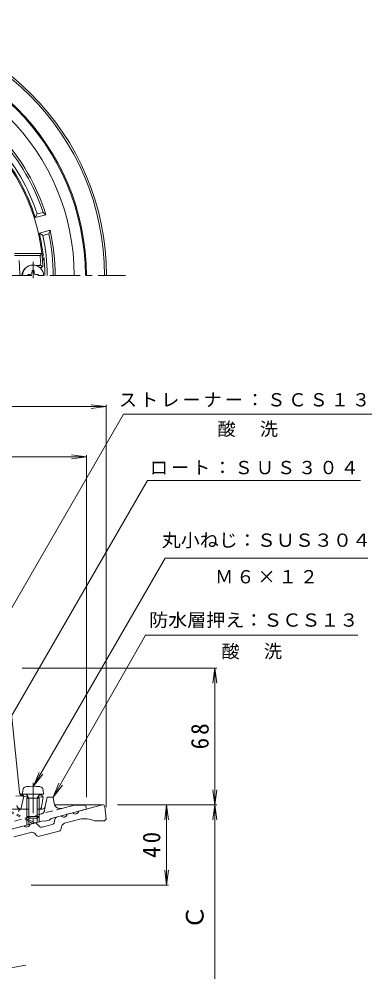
# Model space of a CAD drawing. Units: millimetres, scale not verified. Extents: x -292 to 225, y -346 to 395.
# Drawn here: x 45.8 to 221.1, y -90.1 to 383.4 of the extents above; entities that cross this region are included whole.
import ezdxf
from ezdxf.enums import TextEntityAlignment as Align

# ---------------------------------------------------------------- set-up
doc = ezdxf.new("R2010")
doc.units = ezdxf.units.MM
doc.header["$LTSCALE"] = 3
for name, pattern in [('CHAIN1', [8, 5, -1, 1, -1]), ('DASHED1', [1.8, 1.2, -0.6]), ('DOUBLE_CHAIN1', [8.8, 5, -1, 0.6, -0.6, 0.6, -1])]:
    doc.linetypes.add(name, pattern=pattern)
for name, color, linetype, lineweight in [('0-0_通り芯', 3, 'Continuous', 9), ('0-1_躯体', 2, 'Continuous', 9), ('0-2_仕上', 6, 'Continuous', 9), ('0-3_建具', 4, 'Continuous', 9), ('0-4_その他', 7, 'Continuous', 9), ('0-5_寸法', 7, 'Continuous', 9), ('0-6_ハッチ', 2, 'Continuous', 9)]:
    doc.layers.add(name, color=color, linetype=linetype, lineweight=lineweight)
doc.styles.add('ＭＳ ゴシック', font='')
doc.styles.get('ＭＳ ゴシック').set_extended_font_data('MS Gothic')

msp = doc.modelspace()

# ---------------------------------------------------------------- linework, layer by layer
at = {"layer": '0-0_通り芯', "linetype": 'CHAIN1'}
msp.add_line((-178.857, 255.919), (98.649, 255.919), dxfattribs=at)
at = {"layer": '0-0_通り芯'}
for p, q in [((63.438, -7.046), (87.391, -7.046)), ((87.274, -7.046), (75.418, -10.222)), ((88.383, -7.922), (89.163, -14.157)), ((63.703, -13.934), (63.34, -15.706)), ((64.424, -13.168), (66.725, -12.552)), ((72.52, -10.999), (69.622, -11.775)), ((88.274, -15.046), (89.163, -14.157)), ((38.31, -20.166), (48.372, -17.469)), ((51.27, -16.693), (53.571, -16.077)), ((54.578, -16.379), (55.778, -17.732)), ((62.259, -16.854), (57.288, -18.186)), ((66.763, -18.93), (67.002, -17.763)), ((68.444, -16.232), (75.968, -14.216)), ((88.274, -15.046), (83.274, -15.046)), ((43.292, -22.972), (51.621, -20.74)), ((54.425, -22.236), (53.635, -21.345)), ((55.936, -22.69), (65.682, -20.078))]:
    msp.add_line(p, q, dxfattribs=at)
for centre, radius, start, end in [((-38.226, 255.919), 127.5, 0, 180), ((-38.226, 255.919), 126.5, 0, 180), ((87.391, -8.046), 1, 7.12526, 90), ((64.683, -14.134), 1, 104.99922, 168.43358), ((68.012, -11.56), 1.625, 217.62109, 352.37941), ((73.807, -10.007), 1.625, 217.6203, 352.382), ((78.46, -24.937), 11, 64.04822, 103.08716), ((49.659, -16.478), 1.625, 217.62109, 352.37941), ((53.829, -17.042), 1, 41.56502, 104.99977), ((56.9, -16.737), 1.5, 221.56442, 285.00009), ((61.871, -15.405), 1.5, 285.00009, 348.4351), ((65.294, -18.629), 1.5, 285.00009, 348.43539), ((68.962, -18.164), 2, 104.9995, 168.43379), ((52.139, -22.672), 2, 41.56493, 105.00052), ((55.548, -21.241), 1.5, 221.56349, 284.99872)]:
    msp.add_arc(centre, radius, start, end, dxfattribs=at)
at = {"layer": '0-1_躯体'}
for p, q in [((53.87, 284.737), (54.862, 286.556)), ((53.87, 284.737), (59.187, 286.162)), ((54.862, 286.556), (57.764, 287.333)), ((57.764, 287.333), (59.187, 286.162)), ((55.941, 277.01), (61.258, 278.434)), ((55.941, 277.01), (57.709, 275.931)), ((57.709, 275.931), (60.611, 276.708)), ((60.611, 276.708), (61.258, 278.434)), ((63.267, -6.409), (62.774, -3.189)), ((50.632, -9.189), (47.03, -9.189)), ((57.404, -9.189), (54.892, -9.189)), ((67.009, -8.852), (73.215, -7.189)), ((73.215, -7.189), (78.774, -7.189)), ((79.274, -9.189), (78.774, -7.189)), ((49.762, -12.874), (49.762, -17.097)), ((50.632, -13.744), (50.632, -16.864)), ((54.892, -13.744), (54.892, -15.722)), ((40.087, -19.689), (57.774, -14.95)), ((58.774, -15.2), (57.774, -14.95)), ((58.774, -15.2), (60.774, -14.664))]:
    msp.add_line(p, q, dxfattribs=at)
at = {"layer": '0-1_躯体', "color": 4, "linetype": 'CHAIN1'}
msp.add_line((52.774, 262.731), (52.774, 254.658), dxfattribs=at)
at = {"layer": '0-1_躯体', "color": 4}
for p, q in [((50.274, 256.415), (51.524, 256.437)), ((50.274, 256.415), (50.274, 255.919)), ((51.524, 256.437), (52.023, 256.67)), ((52.255, 257.168), (52.023, 256.67)), ((53.27, 258.419), (53.292, 257.168)), ((53.292, 257.168), (53.525, 256.67)), ((54.023, 256.437), (53.525, 256.67)), ((55.274, 256.415), (54.023, 256.437)), ((55.274, 256.415), (55.274, 255.919))]:
    msp.add_line(p, q, dxfattribs=at)
at = {"layer": '0-1_躯体', "linetype": 'DASHED1'}
for p, q in [((43.545, -15.139), (67.009, -8.852)), ((58.879, -7.966), (58.506, -9.955))]:
    msp.add_line(p, q, dxfattribs=at)
at = {"layer": '0-1_躯体', "color": 4}
msp.add_lwpolyline([(53.27, 258.419), (52.277, 258.419), (52.255, 257.168)], dxfattribs=at)
at = {"layer": '0-1_躯体'}
for points in [[(58.879, -7.966), (59.774, -3.189), (62.774, -3.189)], [(60.774, -14.664), (61.774, -13.878), (79.274, -9.189)]]:
    msp.add_lwpolyline(points, dxfattribs=at)
for centre, radius, start, end in [((-38.226, 255.919), 117.5, 0, 180), ((-38.226, 255.919), 117, 0, 180), ((-38.226, 255.919), 111.441, 0, 180), ((-38.226, 255.919), 102, 17.24747, 42.75253), ((-38.226, 255.919), 101, 18.12161, 41.87839), ((-38.226, 255.919), 96.5, 17.37563, 42.62437), ((-38.226, 255.919), 98, 18.21727, 41.78273), ((-38.226, 255.919), 96.5, 6.07442, 12.62436), ((-38.226, 255.919), 98, 0, 11.78273), ((-38.226, 255.919), 101, 0, 11.87839), ((-38.226, 255.919), 102, 0, 12.75253), ((55.743, 265.919), 2, 324.26527, 6.0742), ((56.141, 264.919), 2, 312.01678, 6.47006), ((-23.226, 255.919), 81.876, 0, 6.4696), ((47.03, -10.689), 1.5, 90, 169.91187), ((57.404, -7.689), 1.5, 270, 349.38435), ((66.232, -5.954), 3, 188.70714, 285.00027)]:
    msp.add_arc(centre, radius, start, end, dxfattribs=at)
at = {"layer": '0-1_躯体', "color": 4}
msp.add_arc((52.774, 255.919), 5.25, 0, 180, dxfattribs=at)
at = {"layer": '0-1_躯体', "linetype": 'DASHED1'}
msp.add_arc((56.54, -9.587), 2, 284.9995, 349.38512, dxfattribs=at)
at = {"layer": '0-2_仕上'}
for p, q in [((57.141, 266.919), (43.624, 266.919)), ((56.246, 265.919), (43.646, 265.919)), ((57.141, 266.919), (56.246, 265.919)), ((55.582, 260.919), (54.374, 260.919)), ((56.311, 261.234), (57.366, 260.229)), ((56.642, 259.919), (56.174, 259.919)), ((39.985, 59.013), (46.084, -0.824)), ((48.274, -2.776), (46.774, -9.189)), ((49.582, -1.832), (47.035, -1.722)), ((48.274, -2.776), (47.274, -1.732)), ((56.774, -2.145), (55.814, -2.103)), ((57.774, -3.189), (56.774, -2.145)), ((56.774, -9.189), (57.774, -3.189)), ((49.762, -9.189), (-127.085, -9.189)), ((56.774, -9.189), (55.927, -9.189))]:
    msp.add_line(p, q, dxfattribs=at)
at = {"layer": '0-2_仕上', "color": 4, "linetype": 'CHAIN1'}
msp.add_line((52.762, 3.856), (52.762, -15.871), dxfattribs=at)
at = {"layer": '0-2_仕上', "color": 4}
for p, q in [((58.012, -1.744), (57.846, 0.159)), ((50.632, -3.744), (49.58, -1.871)), ((49.762, -3.744), (50.203, -2.98)), ((49.762, -3.744), (55.762, -3.744)), ((49.762, -3.744), (49.762, -12.874)), ((50.632, -3.744), (50.632, -13.744)), ((54.892, -3.744), (55.944, -1.871)), ((55.762, -3.744), (55.321, -2.98)), ((55.762, -3.744), (55.762, -12.874)), ((49.762, -12.874), (55.762, -12.874)), ((50.632, -13.744), (49.762, -12.874)), ((50.632, -13.744), (54.892, -13.744))]:
    msp.add_line(p, q, dxfattribs=at)
at = {"layer": '0-2_仕上', "linetype": 'DASHED1'}
for p, q in [((44.254, -2.602), (48.206, -2.773)), ((48.001, -2.764), (50.134, -2.857)), ((55.382, -3.085), (57.774, -3.189))]:
    msp.add_line(p, q, dxfattribs=at)
at = {"layer": '0-2_仕上', "color": 2}
msp.add_line((55.762, -12.874), (55.762, -15.489), dxfattribs=at)
at = {"layer": '0-2_仕上', "color": 4}
for points in [[(58.012, -1.744), (47.512, -1.744), (47.679, 0.159)], [(54.892, -3.744), (54.892, -13.744), (55.762, -12.874)]]:
    msp.add_lwpolyline(points, dxfattribs=at)
at = {"layer": '0-2_仕上'}
for centre, radius, start, end in [((-38.226, 255.919), 96, 3.01697, 179.01866), ((-38.226, 255.919), 95, 3.65967, 6.04233), ((-38.226, 255.919), 84.397, 0, 5.09834), ((55.582, 261.919), 1, 270, 3.65976), ((56.642, 260.919), 1, 270, 3.017), ((52.274, 255.919), 5, 117.5487, 180), ((47.078, -0.722), 1, 185.81873, 267.51088), ((55.927, -8.189), 1, 270, 350.53932)]:
    msp.add_arc(centre, radius, start, end, dxfattribs=at)
at = {"layer": '0-2_仕上', "color": 4}
for centre, radius, start, end in [((49.671, -0.015), 2, 96.33817, 175.00002), ((52.762, -27.844), 30, 83.6618, 96.3382), ((55.853, -0.015), 2, 4.99998, 83.66183), ((49.362, -1.994), 0.25, 29.32918, 90), ((56.162, -1.994), 0.25, 90, 150.67082)]:
    msp.add_arc(centre, radius, start, end, dxfattribs=at)
at = {"layer": '0-2_仕上', "linetype": 'DASHED1'}
for centre, start, end in [((48.088, -0.766), 185.81963, 267.50992), ((46.732, -7.189), 185.81967, 270)]:
    msp.add_arc(centre, 2, start, end, dxfattribs=at)
at = {"layer": '0-3_建具', "color": 7}
msp.add_line((33.774, -89.532), (49.274, -86.799), dxfattribs=at)
at = {"layer": '0-4_その他'}
for p, q in [((-165.615, 190.811), (89.163, 190.811)), ((89.163, 190.811), (81.727, 191.79)), ((89.163, 190.811), (81.727, 189.832)), ((89.163, 191.711), (89.163, -8.157)), ((-155.726, 165.811), (79.274, 165.811)), ((79.274, 165.811), (71.838, 166.79)), ((79.274, 165.811), (71.838, 164.832)), ((79.274, 166.711), (79.274, -3.189)), ((47.312, 60.811), (144.063, 60.811)), ((143.163, 60.811), (142.184, 53.375)), ((143.163, -7.046), (143.163, 60.811)), ((143.163, 60.811), (144.142, 53.375)), ((143.163, -7.046), (142.184, 0.39)), ((143.163, -7.046), (144.142, 0.39)), ((94.774, -7.046), (144.063, -7.046)), ((119.163, -7.046), (118.184, -14.482)), ((119.163, -47.046), (119.163, -7.046)), ((119.163, -7.046), (120.142, -14.482)), ((143.163, -7.046), (142.184, -14.482)), ((143.163, -107.046), (143.163, -7.046)), ((143.163, -7.046), (144.142, -14.482)), ((119.163, -47.046), (118.184, -39.61)), ((119.163, -47.046), (120.142, -39.61)), ((51.774, -47.046), (120.063, -47.046))]:
    msp.add_line(p, q, dxfattribs=at)
at = {"layer": '0-5_寸法'}
for p, q in [((97.672, 187.015), (24.716, 60.651)), ((97.672, 187.015), (221.145, 187.015)), ((109.658, 154.135), (215.448, 154.135)), ((118.409, 115.447), (53.019, 2.155)), ((118.409, 115.447), (219.088, 115.447)), ((62.774, -3.189), (108.728, 77.206)), ((108.728, 77.206), (214.092, 77.206)), ((53.019, 2.155), (55.889, 9.084)), ((53.019, 2.155), (57.585, 8.105)), ((62.774, -3.189), (65.644, 3.74)), ((62.774, -3.189), (67.339, 2.761))]:
    msp.add_line(p, q, dxfattribs=at)
msp.add_lwpolyline([(109.658, 154.135), (36.724, 27.811), (39.594, 34.74)], dxfattribs=at)
at = {"layer": '0-6_ハッチ', "linetype": 'DOUBLE_CHAIN1'}
msp.add_line((25.516, -2.16), (53.29, -15.893), dxfattribs=at)
msp.add_lwpolyline([(25.25, -2.697), (53.024, -16.43), (53.29, -15.893)], dxfattribs=at)

# ---------------------------------------------------------------- texts
at = {"layer": '0-4_その他', "color": 2, "style": 'ＭＳ ゴシック'}
msp.add_text('Ｃ', height=8.798, rotation=90, dxfattribs=at).set_placement((140.163, -68.962), align=Align.BOTTOM_LEFT)
at = {"layer": '0-4_その他', "color": 2, "char_height": 8.798, "attachment_point": 7, "rotation": 90, "style": 'ＭＳ ゴシック'}
for s, insert in [('\\T1.27;\\W0.95;68', (140.163, 20.507)), ('\\T1.27;\\W0.95;40', (116.163, -33.421))]:
    msp.add_mtext(s, dxfattribs=dict(at, insert=insert))
at = {"layer": '0-5_寸法', "style": 'ＭＳ ゴシック', "width": 1.05}
for s, p in [('丸小ねじ：ＳＵＳ３０４', (116.723, 119.176)), ('防水層押え：ＳＣＳ１３', (110.5, 79.477))]:
    msp.add_text(s, height=6.598, dxfattribs=at).set_placement(p, align=Align.BOTTOM_LEFT)
at = {"layer": '0-5_寸法', "char_height": 6.598, "attachment_point": 7, "style": 'ＭＳ ゴシック'}
for s, insert in [('\\T1.17;ストレーナー：ＳＣＳ１３', (95.406, 190.581)), ('\\T1.17;酸\u3000洗', (144.409, 175.688)), ('\\T1.17;ロート：ＳＵＳ３０４', (110.803, 156.972)), ('\\T1.17;Ｍ６×１２', (143.249, 102.887)), ('\\T1.17;酸\u3000洗', (146.41, 65.207))]:
    msp.add_mtext(s, dxfattribs=dict(at, insert=insert))

doc.saveas('drawing.dxf')
